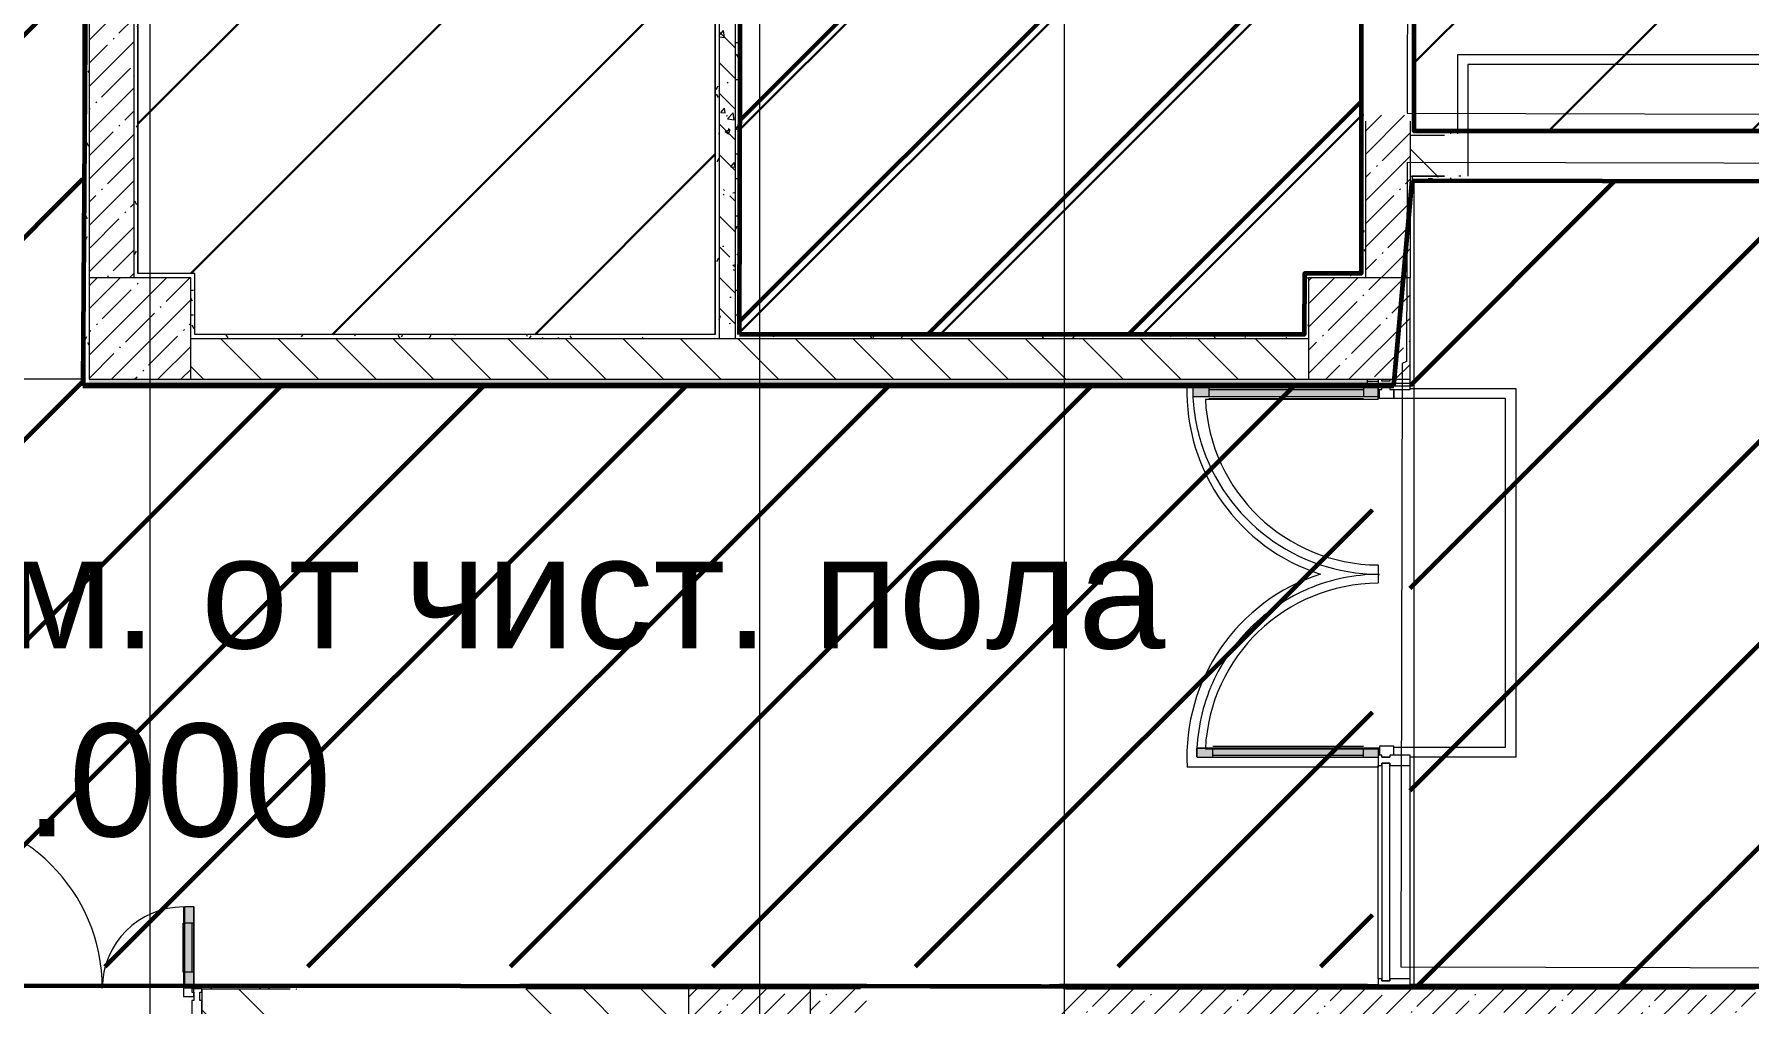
# Model space of a CAD drawing. Header units: millimetres. Extents: x -213911 to 415037, y -3642 to 107391.
# Drawn here: x 13505 to 21941, y 7691 to 12462 of the extents above; entities that cross this region are included whole.
import ezdxf

# ---------------------------------------------------------------- set-up
doc = ezdxf.new("R2010")
doc.units = ezdxf.units.MM
for name, color, linetype, lineweight in [('2)CF1', 5, 'Continuous', 30), ('7.3) Альбес', 5, 'Continuous', 50), ('7.5) Окраска потолка с инж комм.', 140, 'Continuous', 60), ('7.5.1) Окраска опуска черная', 140, 'Continuous', 60), ('7.5.3) Окраска опуска зеленая ММП', 3, 'Continuous', 60), ('A-AREA-BNDY', 7, 'Continuous', 5), ('A-DETL-GENF', 7, 'Continuous', 9), ('A-FLOR', 7, 'Continuous', 9), ('A-GLAZ-CURT', 7, 'Continuous', 9), ('A-GLAZ-CURT-2', 7, 'Continuous', 20), ('A-GLAZ-CWMG', 7, 'Continuous', 9), ('A-GLAZ-CWMG-1', 7, 'Continuous', 20), ('A-WALL', 7, 'Continuous', 5), ('I-WALL', 7, 'Continuous', 5), ('S-COLS', 7, 'Continuous', 9), ('S-COLS-1', 7, 'Continuous', 5), ('Оси', 7, 'Continuous', 9)]:
    doc.layers.add(name, color=color, linetype=linetype, lineweight=lineweight)
for name, color, linetype, lineweight, true_color in [('A-DOOR-1', 7, 'Continuous', 5, 0xc0c0c0), ('A-DOOR-4', 7, 'Continuous', 5, 0xd7dbdf), ('A-WALL-1', 9, 'Continuous', 5, 0x808080), ('A-WALL-FNSH-1', 9, 'Continuous', 5, 0x808080)]:
    doc.layers.add(name, color=color, linetype=linetype, lineweight=lineweight, true_color=true_color)
doc.layers.add('A-FLOR-PATT-1', color=7, linetype='Continuous', lineweight=9, true_color=0xeef6ff, transparency=0.5)
doc.styles.get("Standard").update_dxf_attribs({"font": 'arial.ttf'})
pattern_1 = [(45, (64.7, -136.06), (-114.0493, 114.0493), []), (45, (178.75, -136.06), (-114.0493, 114.0493), [201.612, -40.322, 6.706, -33.617])]
pattern_2 = [(135, (64.7, -136.06), (-141.4214, -141.4214), [])]
pattern_3 = [(0, (64.7, -136.06), (243.84, 60.96), [20.117, -162.763, 20.117, -162.763, -975.36]), (0, (64.7, -136.06), (243.84, 60.96), [-365.76, 20.117, -345.643, 20.117, -162.763, -426.72]), (0, (64.7, -136.06), (243.84, 60.96), [-914.4, 20.117, -101.803, 20.117, -284.683]), (120, (156.14, -105.58), (-174.71291, 180.69163), [20.117, -162.763, 20.117, -162.763, -975.36]), (120, (156.14, -105.58), (-174.71291, 180.69163), [-365.76, 20.117, -345.643, 20.117, -162.763, -426.72]), (120, (156.14, -105.58), (-174.71291, 180.69163), [-914.4, 20.117, -101.803, 20.117, -284.683]), (240, (186.62, 16.34), (-69.12709, -241.65163), [20.117, -162.763, 20.117, -162.763, -975.36]), (240, (186.62, 16.34), (-69.12709, -241.65163), [-365.76, 20.117, -345.643, 20.117, -162.763, -426.72]), (240, (186.62, 16.34), (-69.12709, -241.65163), [-914.4, 20.117, -101.803, 20.117, -284.683])]
pattern_4 = [(45, (20274.96, 10732.44), (-498.404, 498.404), [])]

# ---------------------------------------------------------------- blocks, each defined once
blk = doc.blocks.new('Прямоугольный импост - Импост структурный с накладкой - 160мм Темный-30756008-Объем проектирования 1 этажа')
at = {"layer": 'A-GLAZ-CWMG-1'}
for p, q in [((-50, 0), (-50, 17)), ((-50, 17), (0, 17)), ((-40, 0), (-50, 0)), ((-40, -40), (-40, 0)), ((0, 0), (-10, 0)), ((-10, 0), (-10, -40)), ((0, 17), (0, 0)), ((-50, -140), (-50, -40)), ((-50, -40), (-40, -40)), ((-10, -40), (0, -40)), ((0, -40), (0, -140)), ((0, -140), (-50, -140))]:
    blk.add_line(p, q, dxfattribs=at)
blk = doc.blocks.new('Дверь_Витражная_остекление_ - ДВН_CОШ в витраже-31920700-Объем проектирования 1 этажа')
at = {"layer": 'A-DETL-GENF'}
for p, q in [((-900, 60), (-855.2, 60)), ((-855, 60), (-855, -10)), ((860, 60), (855, 60)), ((855, 60), (855, -10)), ((900, 60), (860, 60)), ((910, 0), (910, 40)), ((-910, -930), (-910, -17)), ((-910, -17), (-910, -930)), ((-865, -10), (-900, -10)), ((-865, -10), (-900, -10)), ((-855, -10), (-900, -10)), ((-865, -17), (-865, -10)), ((-865, -17), (-865, -10)), ((-865, -930), (-865, -17)), ((-865, -930), (-865, -17)), ((855, -10), (900, -10)), ((865, -10), (900, -10)), ((865, -867), (865, -10)), ((865, -10), (865, -867)), ((900, -10), (865, -10)), ((910, -908.5), (910, -17)), ((910, -908.5), (910, -17)), ((-910, -90), (-865, -90)), ((-900, -850), (-900, -90)), ((-856, -850), (-856, -90)), ((856, -830), (856, -90)), ((868.7, -90), (865, -90)), ((910, -90), (868.7, -90)), ((900, -830), (900, -90)), ((868.7, -830), (865, -830)), ((910, -830), (868.7, -830)), ((-910, -850), (-865, -850)), ((865, -910), (865, -867)), ((865, -867), (865, -910)), ((910, -910), (865, -910)), ((865, -910), (910, -910)), ((-910, -930), (-865, -930)), ((-910, -930), (-865, -930))]:
    blk.add_line(p, q, dxfattribs=at)
at = {"layer": 'A-DOOR-1'}
for centre, radius, start, end in [((-910, -10), 920, 359.49856, 0), ((910, -10), 900, 180, 180.51258)]:
    blk.add_arc(centre, radius, start, end, dxfattribs=at)
at = {"layer": 'A-DOOR-4'}
for p, q in [((-910, -930), (-910, -17)), ((910, -908.5), (910, -17))]:
    blk.add_line(p, q, dxfattribs=at)
for centre, radius, start, end in [((-910, -10), 920, 286.98474, 359.49856), ((910, -10), 900, 180.51258, 202.37579), ((910, -10), 900, 202.5, 225), ((910, -10), 900, 225.12507, 247.5), ((910, -10), 900, 247.5845, 270), ((-910, -10), 920, 270, 286.967)]:
    blk.add_arc(centre, radius, start, end, dxfattribs=at)
blk = doc.blocks.new('Прямоугольный импост - Импост структурный с накладкой - 160мм Темный-31915521-Объем проектирования 1 этажа')
at = {"layer": 'A-GLAZ-CWMG-1'}
for p, q in [((-25, 17), (25, 17)), ((-15, 0), (-25, 0)), ((-15, -40), (-15, 0)), ((25, 0), (15, 0)), ((15, 0), (15, -40)), ((25, 17), (25, 0)), ((-25, -40), (-15, -40)), ((15, -40), (25, -40)), ((25, -40), (25, -140)), ((25, -140), (-25, -140))]:
    blk.add_line(p, q, dxfattribs=at)
blk = doc.blocks.new('Системная панель - Стекло - 40мм-31920837-Объем проектирования 1 этажа')
at = {"layer": 'A-GLAZ-CURT-2'}
for p, q in [((535, 40), (-535, 40)), ((-535, 40), (-535, 0)), ((-535, 0), (535, 0)), ((535, 0), (535, 40))]:
    blk.add_line(p, q, dxfattribs=at)
blk = doc.blocks.new('Прямоугольный импост - Импост структурный с накладкой - 160мм Темный-31920697-Объем проектирования 1 этажа')
at = {"layer": 'A-GLAZ-CWMG'}
for p, q in [((20053.3, 7950), (20053.3, 9000)), ((20210.3, 7950), (20210.3, 9000))]:
    blk.add_line(p, q, dxfattribs=at)
blk = doc.blocks.new('Прямоугольный импост - Импост структурный с накладкой - 160мм Темный-30755591-Объем проектирования 1 этажа')
at = {"layer": 'A-GLAZ-CWMG-1'}
for p, q in [((-25, 0), (-25, 17)), ((-25, 17), (25, 17)), ((-15, 0), (-25, 0)), ((-15, -40), (-15, 0)), ((25, 0), (15, 0)), ((15, 0), (15, -40)), ((25, 17), (25, 0)), ((-25, -140), (-25, -40)), ((-25, -40), (-15, -40)), ((15, -40), (25, -40)), ((25, -40), (25, -140)), ((25, -140), (-25, -140))]:
    blk.add_line(p, q, dxfattribs=at)
blk = doc.blocks.new('BSC_Колонна _Прямоугольная - 500х500-V86-Объем проектирования 1 этажа')
at = {"layer": 'S-COLS-1'}
h = blk.add_hatch(dxfattribs=at)
h.set_pattern_fill('FP_103', color=256, style=0, pattern_type=2)
h.set_pattern_definition([(45, (-19960, -11150), (-114.0493, 114.0493), []), (45, (-19845.95, -11150), (-114.0493, 114.0493), [201.613, -40.323, 6.706, -33.617])])
h.paths.add_polyline_path([(-250, -250), (250, -250), (250, 250), (-250, 250), (-250, -50)])
for p, q in [((250, 250), (-250, 250)), ((-250, 250), (-250, -250)), ((250, -250), (250, 250)), ((-250, -250), (250, -250))]:
    blk.add_line(p, q, dxfattribs=at)
blk = doc.blocks.new('BSC_Колонна _Прямоугольная - 500х500-V137-Объем проектирования 1 этажа')
at = {"layer": 'S-COLS-1'}
h = blk.add_hatch(dxfattribs=at)
h.set_pattern_fill('FP_139', color=256, style=0, pattern_type=2)
h.set_pattern_definition([(45, (-13960, -11150), (-114.0493, 114.0493), []), (45, (-13845.95, -11150), (-114.0493, 114.0493), [201.612, -40.322, 6.706, -33.617])])
h.paths.add_polyline_path([(-250, -250), (250, -250), (250, 250), (-250, 247.8), (-250, -206.3)])
for p, q in [((250, 250), (-250, 250)), ((-250, 250), (-250, -250)), ((250, -250), (250, 250)), ((-250, -250), (250, -250))]:
    blk.add_line(p, q, dxfattribs=at)
blk = doc.blocks.new('BSC_Колонна _Прямоугольная - 500х500-V167-Объем проектирования 1 этажа')
at = {"layer": 'S-COLS-1'}
for p, q in [((250, 250), (-250, 250)), ((-250, 250), (-250, -250)), ((250, -250), (250, 250)), ((-250, -250), (250, -250))]:
    blk.add_line(p, q, dxfattribs=at)
blk = doc.blocks.new('BSC_Колонна _Прямоугольная - 600х600-V186-Объем проектирования 1 этажа')
at = {"layer": 'S-COLS-1'}
h = blk.add_hatch(dxfattribs=at)
h.set_pattern_fill('FP_176', color=256, style=0, pattern_type=2)
h.set_pattern_definition([(45, (-16960, -7600), (-114.0493, 114.0493), []), (45, (-16845.95, -7600), (-114.0493, 114.0493), [201.612, -40.322, 6.706, -33.617])])
h.paths.add_polyline_path([(100, -300), (300, -300), (300, 300), (-300, 300), (-300, -300)])
for p, q in [((300, 300), (-300, 300)), ((-300, 300), (-300, -300)), ((300, -300), (300, 300)), ((-300, -300), (300, -300))]:
    blk.add_line(p, q, dxfattribs=at)
blk = doc.blocks.new('Прямоугольный импост - Импост структурный с накладкой - 160мм-31915517-Объем проектирования 1 этажа')
at = {"layer": 'A-GLAZ-CWMG-1'}
for p, q in [((0, 17), (-50, 17)), ((-50, 17), (-50, 0)), ((-50, 0), (-40, 0)), ((-40, 0), (-40, -40)), ((-10, -40), (-10, 0)), ((-10, 0), (0, 0)), ((-40, -40), (-50, -40)), ((-50, -40), (-50, -140)), ((0, -40), (-10, -40)), ((-50, -140), (0, -140))]:
    blk.add_line(p, q, dxfattribs=at)
blk = doc.blocks.new('Прямоугольный импост - Импост структурный с накладкой - 190мм-32633035-Объем проектирования 1 этажа')
at = {"layer": 'A-GLAZ-CWMG-1'}
for p, q in [((-50, 40), (-50, 190)), ((-50, 190), (0, 190)), ((0, 190), (0, 40)), ((-40, 40), (-50, 40)), ((-50, -17), (-50, 0)), ((-50, 0), (-40, 0)), ((-40, 0), (-40, 40)), ((-10, 40), (-10, 0)), ((0, 40), (-10, 40)), ((-10, 0), (0, 0)), ((0, 0), (0, -17)), ((0, -17), (-50, -17))]:
    blk.add_line(p, q, dxfattribs=at)
blk = doc.blocks.new('Дверь_Витражная_остекление_ - ВВ-6 остекление-32633143-Объем проектирования 1 этажа')
at = {"layer": 'A-DETL-GENF'}
for p, q in [((-630, 880), (-585, 880)), ((-630, 880), (-630, 20)), ((-585, 880), (-630, 880)), ((-630, 880), (-630, 20)), ((-585, 880), (-585, 20)), ((-585, 20), (-585, 880)), ((-630, 800), (-585, 800)), ((-620, 800), (-620, 100)), ((-576, 800), (-576, 100)), ((626, 340), (626, 100)), ((680, 420), (635, 420)), ((635, 420), (635, 20)), ((680, 420), (635, 420)), ((635, 420), (635, 20)), ((680, 340), (635, 340)), ((670, 340), (670, 100)), ((680, 420), (680, 20)), ((680, 20), (680, 420)), ((-630, 100), (-585, 100)), ((680, 100), (635, 100)), ((-585, 20), (-630, 20)), ((-630, 20), (-585, 20))]:
    blk.add_line(p, q, dxfattribs=at)
at = {"layer": 'A-DOOR-1'}
for p, q in [((-630, 880), (-630, 20)), ((630, 420), (630, 20)), ((-630, 20), (-680, 20)), ((-680, 20), (-680, -20)), ((-630, -20), (-630, 20)), ((680, 20), (630, 20)), ((630, 20), (630, -20)), ((680, -20), (680, 20)), ((-680, -20), (-630, -20)), ((630, -20), (680, -20))]:
    blk.add_line(p, q, dxfattribs=at)
for centre, radius, start, end in [((-630, 20), 860, 360, 90), ((630, 20), 400, 90, 180)]:
    blk.add_arc(centre, radius, start, end, dxfattribs=at)

msp = doc.modelspace()

# ---------------------------------------------------------------- hatches: boundary and pattern name
at = {"layer": '2)CF1'}
h = msp.add_hatch(dxfattribs=at)
h.set_pattern_fill('ANSI31', color=256, scale=222)
h.paths.add_polyline_path([(13743.7, 15063.9), (6845.7, 15063.9), (6845.7, 14839.9), (7159.7, 14839.9), (7163.2, 14839.9), (7163.2, 14434.9), (6845.7, 14434.9), (6845.7, 12413.9), (6845.1, 11463.9), (6845.7, 11463.9), (6845.7, 10763.9), (13743.7, 10763.9)])
h.paths.add_polyline_path([(3595.7, 11242.9), (1895.7, 11242.9), (1895.7, 10742.9), (610.7, 10742.9), (610.7, 10463.9), (610.7, 8384.9), (1355.7, 8384.9), (1355.7, 7873.3), (1643.2, 7873.3), (1643.2, 8222.2), (3018.5, 8222.2), (3018.5, 7873.3), (20089.8, 7873.3), (20089.8, 8855.2), (20089.8, 10732.4), (13743.7, 10732.4), (13743.7, 10742.9), (13743.7, 10763.9), (6845.7, 10763.9), (6845.7, 10742.9), (3595.7, 10742.9)])
h = msp.add_hatch(dxfattribs=at)
h.set_pattern_fill('ANSI31', color=256, scale=222)
h.paths.add_polyline_path([(16853.7, 14112.9), (16373.7, 14112.9), (16373.7, 14822.9), (16244.7, 14822.9), (14975.7, 14822.9), (14975.7, 14112.9), (14015.7, 14112.9), (14015.7, 11284.9), (14295.7, 11284.9), (14295.7, 10984.9), (16853.7, 10984.9)])
h = msp.add_hatch(dxfattribs=at)
h.set_pattern_fill('ANSI31', color=256, scale=222)
h.paths.add_polyline_path([(19261.8, 14444.1), (18337.3, 14446.3), (18337.3, 14440.3), (16990.8, 14443.4), (16988.7, 13549.4), (16981.7, 13549.5), (16975.7, 10991.5), (19753.7, 10984.9), (19754.4, 11284.9), (20034.4, 11284.3), (20040.5, 13862.3), (19260.5, 13864.1)])
h = msp.add_hatch(dxfattribs=at)
h.set_pattern_fill('ANSI31', color=256, scale=222)
h.paths.add_polyline_path([(20295.7, 14442.9), (22634.7, 14442.9), (22634.7, 11984.9), (20295.7, 11984.9)])
h = msp.add_hatch(dxfattribs=at)
h.set_pattern_fill('ANSI31', color=256, scale=222)
h.set_pattern_definition(pattern_4)
h.paths.add_polyline_path([(20275.9, 10633.5), (20275.9, 7774), (28060.4, 7755.7), (28060.4, 10644), (22654.7, 10742.9), (22655.6, 11754.4), (20296.6, 11733.4)])
at = {"layer": '7.3) Альбес'}
h = msp.add_hatch(dxfattribs=at)
h.set_pattern_fill('ANSI31', color=256, scale=220)
h.paths.add_polyline_path([(16975.7, 10984.9), (16982.7, 14436.9), (19254.7, 14442.9), (19254.7, 13862.9), (20033.7, 13862.9), (20033.7, 11284.9), (19754.7, 11283.9), (19753.7, 10983.9)])
at = {"layer": '7.5) Окраска потолка с инж комм.'}
h = msp.add_hatch(dxfattribs=at)
h.set_pattern_fill('ANSI31', color=256, scale=222)
h.paths.add_polyline_path([(13743.7, 15063.9), (6845.7, 15063.9), (6845.7, 14839.9), (7159.7, 14839.9), (7163.2, 14839.9), (7163.2, 14434.9), (6845.7, 14434.9), (6845.7, 12413.9), (6845.1, 11463.9), (6845.7, 11463.9), (6845.7, 10763.9), (13743.7, 10763.9)])
h.paths.add_polyline_path([(3595.7, 11242.9), (1895.7, 11242.9), (1895.7, 10742.9), (610.7, 10742.9), (610.7, 10463.9), (610.7, 8384.9), (1355.7, 8384.9), (1355.7, 7873.3), (1643.2, 7873.3), (1643.2, 8222.2), (3018.5, 8222.2), (3018.5, 7873.3), (20089.8, 7873.3), (20089.8, 8855.2), (20089.8, 10732.4), (13743.7, 10732.4), (13743.7, 10742.9), (13743.7, 10763.9), (6845.7, 10763.9), (6845.7, 10742.9), (3595.7, 10742.9)])
h = msp.add_hatch(dxfattribs=at)
h.set_pattern_fill('ANSI31', color=256, scale=222)
h.set_pattern_definition(pattern_4)
h.paths.add_polyline_path([(20275.9, 10633.5), (20275.9, 7774), (28060.4, 7755.7), (28060.4, 10644), (22654.7, 10742.9), (22655.6, 11754.4), (20296.6, 11733.4)])
at = {"layer": 'A-FLOR-PATT-1'}
h = msp.add_hatch(color=256, dxfattribs=at)
h.paths.add_polyline_path([(12979.7, 7783.9), (13024.7, 7783.9), (13024.7, 8626.9), (12979.7, 8626.9), (12979.7, 8277.3)])
h.paths.add_polyline_path([(14244.7, 7783.9), (14289.7, 7783.9), (14289.7, 8166.9), (14244.7, 8166.9), (14244.7, 7806.5)])
h.paths.add_polyline_path([(6429.7, 7783.9), (6429.7, 8676.9), (6384.7, 8676.9), (6384.7, 7783.9)])
h.paths.add_polyline_path([(4609.7, 7783.9), (4654.7, 7783.9), (4654.7, 8656.9), (4609.7, 8656.9), (4609.7, 7836)])
h.paths.add_polyline_path([(20125, 8913.9), (20125, 8948.9), (19267.9, 8948.9), (19267.6, 8945.2), (20118, 8945.2), (20118, 8913.9)])
h.paths.add_polyline_path([(20118, 10678.9), (20125, 10678.9), (20125, 10713.9), (20118, 10713.9)])
h = msp.add_hatch(color=256, dxfattribs=at)
h.paths.add_polyline_path([(19278, 8903.9), (20118, 8903.9), (20118, 8945.2), (19267.6, 8945.2), (19267.6, 8948.9), (19225, 8948.9), (19226.4, 8903.9), (19267.6, 8903.9)])
h.paths.add_polyline_path([(19397.1, 10678.9), (20118, 10678.9), (20118, 10723.9), (19205, 10723.9), (19205, 10678.9), (19341, 10678.9)])
h = msp.add_hatch(color=256, dxfattribs=at)
h.paths.add_polyline_path([(4654.7, 7756.9), (4654.7, 7783.9), (4609.7, 7783.9), (4609.7, 7763.9), (4619.7, 7763.9), (4619.7, 7756.9)])
h.paths.add_polyline_path([(14244.7, 7766.9), (14289.7, 7766.9), (14289.7, 7783.9), (14244.7, 7783.9)])
h.paths.add_polyline_path([(12979.7, 7766.9), (13024.7, 7766.9), (13024.7, 7783.9), (12979.7, 7783.9)])
at = {"layer": 'I-WALL'}
h = msp.add_hatch(dxfattribs=at)
h.set_pattern_fill('FP_191', color=256, style=0, pattern_type=2)
h.set_pattern_definition(pattern_3)
h.paths.add_polyline_path([(13755.2, 10743.9), (13774.7, 10743.9), (13774.7, 15063.9), (13754.7, 15063.9), (13754.7, 10743.9)])
h = msp.add_hatch(dxfattribs=at)
h.set_pattern_fill('FP_191', color=256, style=0, pattern_type=2)
h.set_pattern_definition(pattern_3)
h.paths.add_polyline_path([(20274.7, 11983.9), (20294.7, 11983.9), (20294.7, 12063.9), (20282.7, 12063.9), (20282.7, 12033.9), (20274.7, 12033.9)])
h.paths.add_polyline_path([(20294.7, 13163.9), (20294.7, 15083.9), (20274.7, 15083.9), (20274.7, 13193.9), (20282.7, 13193.9), (20282.7, 13163.9)])
h = msp.add_hatch(dxfattribs=at)
h.set_pattern_fill('FP_41', color=256, style=0, pattern_type=2)
h.set_pattern_definition([(135, (64.7, -136.06), (-150.8683, -150.8683), [213.36, -35.56, 7.112, -35.56]), (135, (64.7, 14.71), (-150.8683, -150.8683), []), (50, (64.7, -136.06), (255.0577, -22.3145), [26.67, -293.37]), (355, (64.7, -136.06), (-49.3404, 267.479), [21.336, -234.696]), (100.451, (85.96, -137.92), (205.7195, 245.1636), [22.666, -249.326]), (46.184, (64.7, -64.94), (379.511, -58.86), [40.005, -440.055]), (96.636, (96.33, -69.85), (332.3634, 346.399), [33.999, -373.989]), (351.184, (64.7, -64.94), (332.367, 346.395), [32.004, -352.044]), (21, (100.26, -82.72), (212.2602, -143.1711), [26.67, -293.37]), (326, (100.26, -82.72), (86.5224, 257.8632), [21.336, -234.696]), (71.451, (117.95, -94.65), (298.784, 114.69), [22.666, -249.326]), (37.5, (64.7, -136.06), (4.32385, 118.3775), [6.706, -225.146, 6.706, -231.546, -235.585]), (37.5, (64.7, -136.06), (4.32385, 118.3775), [-470.103, 6.706, -228.879]), (7.5, (64.7, -136.06), (93.5476, 140.2533), [6.706, -129.134, 6.706, -219.812, -89.789]), (7.5, (64.7, -136.06), (93.5476, 140.2533), [-362.356, 6.706, -83.083]), (327.5, (-14.6, -136.06), (189.82734, -8.0202), [6.706, -82.194, 6.706, -270.662, -368.046]), (327.5, (-14.6, -136.06), (189.82734, -8.0202), [-366.268, 6.706, -361.34]), (317.5, (-50.16, -136.06), (207.3811, 35.5976), [6.706, -108.864, 6.706, -177.495, -261.366]), (317.5, (-50.16, -136.06), (207.3811, 35.5976), [-299.771, 6.706, -254.66])])
h.paths.add_polyline_path([(16954.7, 10963.9), (16954.7, 14843.9), (16874.7, 14843.9), (16874.7, 10963.9)])
h = msp.add_hatch(dxfattribs=at)
h.set_pattern_fill('FP_1', color=256, style=0, pattern_type=2)
h.set_pattern_definition(pattern_1)
h.paths.add_polyline_path([(20274.7, 11263.9), (20274.7, 12063.9), (20054.7, 12063.9), (20054.7, 11263.9)])
h.paths.add_polyline_path([(20274.7, 13163.9), (20274.7, 14843.9), (20054.7, 14843.9), (20054.7, 13163.9)])
h = msp.add_hatch(dxfattribs=at)
h.set_pattern_fill('FP_1', color=256, style=0, pattern_type=2)
h.set_pattern_definition(pattern_1)
h.paths.add_polyline_path([(13774.9, 11263.9), (13994.7, 11263.9), (13994.7, 14463.9), (13774.7, 14463.9), (13774.7, 11263.9)])
h = msp.add_hatch(dxfattribs=at)
h.set_pattern_fill('FP_191', color=256, style=0, pattern_type=2)
h.set_pattern_definition(pattern_3)
h.paths.add_polyline_path([(16954.7, 10983.9), (16974.7, 10984.9), (16974.7, 14443.9), (16954.7, 14443.9), (16954.7, 11283.9)])
h = msp.add_hatch(dxfattribs=at)
h.set_pattern_fill('FP_191', color=256, style=0, pattern_type=2)
h.set_pattern_definition(pattern_3)
h.paths.add_polyline_path([(13994.7, 14133.9), (14014.7, 14113.9), (14012.7, 14133.9)])
h.paths.add_polyline_path([(13994.7, 11283.9), (14014.7, 11284), (14013.7, 14113.9), (13994.7, 14133.9), (13994.7, 11463.9)])
h = msp.add_hatch(dxfattribs=at)
h.set_pattern_fill('FP_191', color=256, style=0, pattern_type=2)
h.set_pattern_definition(pattern_3)
h.paths.add_polyline_path([(16874.7, 10983.9), (16874.7, 14113.9), (16854.7, 14112.9), (16854.7, 10984.9)])
h = msp.add_hatch(dxfattribs=at)
h.set_pattern_fill('FP_191', color=256, style=0, pattern_type=2)
h.set_pattern_definition(pattern_3)
h.paths.add_polyline_path([(20054.7, 11263.9), (20053.9, 12033.9), (20046.7, 12036.2), (20046.7, 12063.9), (20034.7, 12063.9), (20034.7, 11263.9)])
h.paths.add_polyline_path([(20046.7, 13163.9), (20046.7, 13193.9), (20054.7, 13193.9), (20054.7, 13863.9), (20034.7, 13862.9), (20034.7, 13163.9)])
h = msp.add_hatch(dxfattribs=at)
h.set_pattern_fill('FP_191', color=256, style=0, pattern_type=2)
h.set_pattern_definition(pattern_3)
h.paths.add_polyline_path([(22435.6, 11963.9), (22634.7, 11963.9), (22634.4, 11983.9), (22374.7, 11983.9), (22374.7, 11971.9), (22404.7, 11971.9), (22404.7, 11963.9)])
h.paths.add_polyline_path([(20372.5, 11963.9), (20444.7, 11963.9), (20444.7, 11971.9), (20474.7, 11971.9), (20474.7, 11983.9), (20294.7, 11983), (20274.7, 11963.9), (20294.7, 11963.9)])
h.paths.add_polyline_path([(20274.7, 11963.9), (20294.7, 11983.9), (20274.7, 11983.9)])
h = msp.add_hatch(dxfattribs=at)
h.set_pattern_fill('FP_23', color=256, style=0, pattern_type=2)
h.set_pattern_definition(pattern_2)
h.paths.add_polyline_path([(22435.6, 11763.9), (22654.7, 11763.9), (22654.7, 11963.9), (22374.7, 11963.9), (22374.7, 11763.9), (22404.7, 11763.9)])
h.paths.add_polyline_path([(20307, 11763.9), (20474.7, 11763.9), (20474.7, 11963.9), (20274.7, 11963.9), (20274.7, 11763.9), (20294.7, 11763.9)])
h = msp.add_hatch(dxfattribs=at)
h.set_pattern_fill('FP_191', color=256, style=0, pattern_type=2)
h.set_pattern_definition(pattern_3)
h.paths.add_polyline_path([(22435.6, 11743.9), (22633.7, 11743.9), (22634.3, 11763.9), (22404.7, 11761.6), (22404.7, 11755.9), (22374.7, 11755.9), (22374.7, 11743.9), (22404.7, 11743.9)])
h.paths.add_polyline_path([(20294.7, 11743.9), (20474.7, 11743.9), (20474.7, 11755.9), (20444.7, 11755.9), (20444.7, 11763.9), (20284.7, 11763.9), (20284.7, 11743.9)])
h = msp.add_hatch(dxfattribs=at)
h.set_pattern_fill('FP_191', color=256, style=0, pattern_type=2)
h.set_pattern_definition(pattern_3)
h.paths.add_polyline_path([(14294.7, 10983.9), (14294.7, 11283.9), (14274.7, 11283.9), (14274.7, 10983.9)])
h = msp.add_hatch(dxfattribs=at)
h.set_pattern_fill('FP_191', color=256, style=0, pattern_type=2)
h.set_pattern_definition(pattern_3)
h.paths.add_polyline_path([(20034.7, 11263.9), (20033.7, 11283.9), (19754.7, 11283.9), (19754.7, 11263.9), (20034.2, 11263.9)])
h = msp.add_hatch(dxfattribs=at)
h.set_pattern_fill('FP_191', color=256, style=0, pattern_type=2)
h.set_pattern_definition(pattern_3)
h.paths.add_polyline_path([(19774.7, 10963.9), (19774.7, 11263.9), (19754.7, 11263.9), (19754.7, 10963.9)])
h = msp.add_hatch(dxfattribs=at)
h.set_pattern_fill('FP_191', color=256, style=0, pattern_type=2)
h.set_pattern_definition(pattern_3)
h.paths.add_polyline_path([(16854.7, 10963.9), (16874.7, 10963.9), (16874.7, 10983.9), (14294.7, 10983), (14274.7, 10963.9), (16374.7, 10963.9)])
h.paths.add_polyline_path([(14274.7, 10963.9), (14294.7, 10983.9), (14274.7, 10983.9)])
h = msp.add_hatch(dxfattribs=at)
h.set_pattern_fill('FP_191', color=256, style=0, pattern_type=2)
h.set_pattern_definition(pattern_3)
h.paths.add_polyline_path([(19754.7, 10963.9), (19753.7, 10983.9), (16954.7, 10981.8), (16954.7, 10963.9), (19341, 10963.9)])
h = msp.add_hatch(dxfattribs=at)
h.set_pattern_fill('FP_23', color=256, style=0, pattern_type=2)
h.set_pattern_definition(pattern_2)
h.paths.add_polyline_path([(19774.7, 10763.9), (19774.7, 10963.9), (14274.7, 10963.9), (14274.7, 10763.9), (19341, 10763.9)])
h = msp.add_hatch(dxfattribs=at)
h.set_pattern_fill('FP_191', color=256, style=0, pattern_type=2)
h.set_pattern_definition(pattern_3)
h.paths.add_polyline_path([(16974.7, 10743.9), (20064.7, 10743.9), (20064.7, 10763.9), (13774.7, 10763.9), (13774.7, 10743.9), (16954.7, 10743.9)])
h = msp.add_hatch(dxfattribs=at)
h.set_pattern_fill('FP_23', color=256, style=0, pattern_type=2)
h.set_pattern_definition(pattern_2)
h.paths.add_polyline_path([(16194.7, 7563.9), (16724.7, 7563.9), (16724.7, 7763.9), (15894.7, 7763.9), (15894.7, 7563.9), (16174.7, 7563.9)])
h.paths.add_polyline_path([(14614.7, 7563.9), (14794.7, 7563.9), (14794.7, 7763.9), (14329.7, 7763.9), (14329.7, 7563.9), (14594.7, 7563.9)])
h.paths.add_polyline_path([(12889.7, 7563.9), (12889.7, 7763.9), (12824.7, 7763.9), (12824.7, 7563.9), (12844.7, 7563.9)])
h = msp.add_hatch(dxfattribs=at)
h.set_pattern_fill('FP_191', color=256, style=0, pattern_type=2)
h.set_pattern_definition(pattern_3)
h.paths.add_polyline_path([(20064.7, 7763.9), (20064.7, 7783.9), (18549.7, 7783.9), (18549.7, 7771.9), (18579.7, 7771.9), (18579.7, 7763.9), (19341, 7763.9)])
h.paths.add_polyline_path([(17344.7, 7763.9), (17569.7, 7763.9), (17569.7, 7771.9), (17599.7, 7771.9), (17599.7, 7783.9), (15919.7, 7783.9), (15920.7, 7771.9), (15924.7, 7771.9), (15924.7, 7763.9), (17324.7, 7763.9)])
h.paths.add_polyline_path([(14699.1, 7763.9), (14764.7, 7763.9), (14764.7, 7771.9), (14794.7, 7771.9), (14794.7, 7783.9), (14374.7, 7783.9), (14374.7, 7763.9), (14614.7, 7763.9)])
h = msp.add_hatch(dxfattribs=at)
h.set_pattern_fill('FP_1', color=256, style=0, pattern_type=2)
h.set_pattern_definition(pattern_1)
h.paths.add_polyline_path([(20554.7, 7543.9), (21974.7, 7543.9), (21974.7, 7763.9), (18549.7, 7763.9), (18549.7, 7543.9), (20372.5, 7543.9)])
h.paths.add_polyline_path([(17569.7, 7543.9), (17599.7, 7543.9), (17599.7, 7763.9), (17324.7, 7763.9), (17324.7, 7543.9), (17344.7, 7543.9)])
h = msp.add_hatch(dxfattribs=at)
h.set_pattern_fill('FP_191', color=256, style=0, pattern_type=2)
h.set_pattern_definition(pattern_3)
h.paths.add_polyline_path([(29474.4, 7763.9), (30274.7, 7763.9), (30274.7, 7783.9), (25074.7, 7783.9), (25074.7, 7763.9), (29274.4, 7763.9)])
h.paths.add_polyline_path([(38554.7, 7763.9), (38604.7, 7763.9), (38604.7, 7783.9), (32774.7, 7783.9), (32774.7, 7763.9), (38534.6, 7763.9)])
h.paths.add_polyline_path([(22435.6, 7763.9), (22574.7, 7763.9), (22574.7, 7783.9), (20284.7, 7783.9), (20284.7, 7763.9), (21974.7, 7763.9)])

# ---------------------------------------------------------------- linework, layer by layer
at = {"layer": '7.3) Альбес'}
msp.add_lwpolyline([(16975.7, 10984.9), (16982.7, 14436.9), (19254.7, 14442.9), (19254.7, 13862.9), (20033.7, 13862.9), (20033.7, 11284.9), (19754.7, 11283.9), (19753.7, 10983.9)], close=True, dxfattribs=at)
at = {"layer": '7.5) Окраска потолка с инж комм.'}
for p, q in [((13774.7, 15063.9), (13743.7, 10732.4)), ((20195, 10732.4), (20284.7, 11742.9)), ((20284.7, 11742.9), (22597.6, 11737.5)), ((13743.7, 10732.4), (20195, 10732.4)), ((20225, 7774.2), (1355.7, 7784.9)), ((28078, 7769.8), (20225, 7774.2))]:
    msp.add_line(p, q, dxfattribs=at)
at = {"layer": '7.5.1) Окраска опуска черная'}
for p, q in [((13774.7, 15063.9), (13743.7, 10732.4)), ((20195, 10732.4), (20284.7, 11742.9)), ((20284.7, 11742.9), (22597.6, 11737.5)), ((13743.7, 10732.4), (20195, 10732.4)), ((20225, 7774.2), (1355.7, 7784.9)), ((28078, 7769.8), (20225, 7774.2))]:
    msp.add_line(p, q, dxfattribs=at)
msp.add_lwpolyline([(20294.7, 14915.9), (21953.7, 14915.9), (21953.7, 14443.9), (22633.7, 14442.9), (22633.7, 11984.9), (20294.7, 11984.9), (20294.7, 14915.9)], dxfattribs=at)
at = {"layer": '7.5.3) Окраска опуска зеленая ММП'}
msp.add_lwpolyline([(16975.7, 10984.9), (16982.7, 14436.9), (19254.7, 14442.9), (19254.7, 13862.9), (20033.7, 13862.9), (20033.7, 11284.9), (19754.7, 11283.9), (19753.7, 10983.9)], close=True, dxfattribs=at)
at = {"layer": 'A-AREA-BNDY', "flags": 128}
msp.add_lwpolyline([(21942.9, 26797), (20284.9, 26800.9), (20284.1, 26428.1), (18804.3, 26431.6), (18803.8, 26224.4), (18141.8, 26226), (18142.3, 26431), (14844.1, 26438.7), (14839.8, 24623.7), (13768.8, 24626.2), (13763.1, 22199.2), (14394.1, 22197.7), (14392.6, 21534.7), (13761.6, 21536.2), (13754.3, 18457.2), (14385.3, 18455.8), (14383.8, 17786.8), (13752.8, 17788.2), (13746.7, 15198.2), (20267.7, 15182.9), (20260.4, 12072.9), (22598.4, 12067.5)], dxfattribs=at)
msp.add_lwpolyline([(28059.5, 7854.6), (28066.4, 10812.6), (22595.5, 10825.5), (22597.8, 11825.5), (20259.8, 11830.9), (20257.5, 10851.9), (20236.5, 10842), (20229.5, 7873)], close=True, dxfattribs=at)
at = {"layer": 'A-FLOR'}
for p, q in [((20294.7, 11983.9), (20294.7, 15083.9)), ((14014.7, 11283.9), (14014.7, 14112.9)), ((16854.7, 14112.9), (16854.7, 10984.9)), ((16974.7, 10984.9), (16974.7, 13542.9)), ((20509.3, 12362.8), (22324.5, 12362.8)), ((20509.3, 11971.9), (20509.3, 12362.8)), ((22274.5, 12312.8), (20559.3, 12312.8)), ((20559.3, 12312.8), (20559.3, 11763.9)), ((20046.7, 12063.9), (20034.7, 12063.9)), ((20034.7, 12063.9), (20034.7, 11283.9)), ((20294.7, 7783.9), (20294.7, 11743.9)), ((20294.7, 11743.9), (20524.7, 11743.9)), ((20524.7, 11762.8), (20514.7, 11762.8)), ((20574.7, 11743.9), (22274.7, 11743.9)), ((14294.7, 11283.9), (14015.7, 11283.9)), ((14294.7, 10983.9), (14294.7, 11283.9)), ((20033.7, 11283.9), (19754.7, 11283.9)), ((19754.7, 11283.9), (19754.7, 10983.9)), ((16854.7, 10983.9), (14295.7, 10983.9)), ((19753.7, 10983.9), (16974.7, 10983.9)), ((13743.7, 10763.9), (6844.7, 10763.9)), ((13754.7, 10743.9), (20118, 10743.9)), ((20064.7, 10755.2), (20118, 10755.2)), ((20118, 10755.2), (20118, 10743.4)), ((20118, 10665.2), (20118, 10732.4)), ((20195, 10669.1), (20195, 10713.9)), ((20275, 10743.9), (20294.7, 10743.9)), ((20275, 10719.1), (20795, 10719.1)), ((20795, 10719.1), (20795, 8903.9)), ((20118, 10665.2), (19267.6, 10665.2)), ((20745, 10669.1), (20195, 10669.1)), ((20745, 8953.9), (20745, 10669.1)), ((20117, 9850.2), (20117, 9760.2)), ((19267.6, 8945.2), (20118, 8945.2)), ((20118, 8945.2), (20118, 8855.2)), ((20195, 8913.9), (20195, 8953.9)), ((20195, 8953.9), (20745, 8953.9)), ((20795, 8903.9), (20275, 8903.9)), ((20118, 8855.2), (19177.9, 8855.2)), ((15804.7, 7783.9), (3057.9, 7783.9)), ((14374.7, 7783.9), (14374.7, 7763.9)), ((14794.7, 7771.9), (14794.7, 7783.9)), ((18459.7, 7783.9), (15844.7, 7783.9)), ((15894.7, 7783.9), (15894.7, 7771.9)), ((17599.7, 7771.9), (17599.7, 7783.9)), ((20118, 7783.9), (18499.7, 7783.9)), ((18549.7, 7783.9), (18549.7, 7771.9)), ((20275, 7783.9), (30274.7, 7783.9))]:
    msp.add_line(p, q, dxfattribs=at)
for centre, radius, start, end in [((20121.6, 10705.2), 945, 178.34937, 252.24721), ((20121.6, 10705.2), 945, 178.34937, 252.24721), ((20121.6, 10705.2), 855, 182.68148, 269.68791), ((20121.6, 10705.2), 855, 182.68148, 269.68791), ((20121.6, 8905.2), 945, 107.75279, 183.03294), ((20121.6, 8905.2), 945, 107.75279, 183.03294), ((20121.6, 8905.2), 855, 90.31209, 177.31852), ((20121.6, 8905.2), 855, 90.31209, 177.31852)]:
    msp.add_arc(centre, radius, start, end, dxfattribs=at)
at = {"layer": 'A-WALL'}
for p, q in [((16854.7, 14113.9), (16854.7, 10983.9)), ((20034.7, 11283.9), (20033.7, 11283.9)), ((14295.7, 10983.9), (14294.7, 10983.9)), ((16974.7, 10983.9), (16974.7, 10984.9)), ((19754.7, 10983.9), (19753.7, 10983.9)), ((14329.7, 7763.9), (14764.7, 7763.9)), ((16724.7, 7763.9), (15924.7, 7763.9))]:
    msp.add_line(p, q, dxfattribs=at)
at = {"layer": 'A-WALL-1'}
for p, q in [((13774.7, 14463.9), (13774.7, 11263.9)), ((13994.7, 14463.9), (13994.7, 11263.9)), ((16954.7, 10963.9), (16954.7, 14463.9)), ((16874.7, 14133.9), (16874.7, 10963.9)), ((20294.7, 12063.9), (20282.7, 12063.9)), ((20054.7, 12033.9), (20054.7, 11263.9)), ((20274.7, 12033.9), (20274.7, 11263.9)), ((20295.7, 11983.9), (20294.7, 11983.9)), ((20474.7, 11971.9), (20474.7, 11983.9)), ((20444.7, 11963.9), (20274.7, 11963.9)), ((20274.7, 11763.9), (20444.7, 11763.9)), ((20444.7, 11763.9), (20284.7, 11763.9)), ((20284.7, 11763.9), (20284.7, 11743.9)), ((20284.7, 11743.9), (20294.7, 11743.9)), ((20474.7, 11743.9), (20474.7, 11755.9)), ((14015.7, 11283.9), (14014.7, 11283.9)), ((14274.7, 10963.9), (19774.7, 10963.9)), ((14274.7, 10763.9), (19774.7, 10763.9)), ((20064.7, 10743.9), (20064.7, 10763.9)), ((14329.7, 7763.9), (14329.7, 7563.9)), ((14374.7, 7783.9), (14374.7, 7763.9)), ((15919.7, 7783.9), (15919.7, 7771.9)), ((17569.7, 7763.9), (17324.7, 7763.9)), ((18579.7, 7763.9), (21974.7, 7763.9)), ((20064.7, 7763.9), (20064.7, 7783.9)), ((20284.7, 7783.9), (20284.7, 7763.9))]:
    msp.add_line(p, q, dxfattribs=at)
at = {"layer": 'A-WALL-FNSH-1'}
for p, q in [((13743.7, 15083.9), (13743.7, 10732.4)), ((13754.7, 10743.4), (13754.7, 15094.9)), ((14015.7, 11284.9), (14015.7, 14112.9)), ((16853.7, 14112.9), (16853.7, 10984.9)), ((16975.7, 10984.9), (16975.7, 13542.9)), ((20033.7, 12063.9), (20033.7, 11284.9)), ((20034.7, 12063.9), (20033.7, 12063.9)), ((20295.7, 12063.9), (20294.7, 12063.9)), ((20295.7, 11984.9), (20295.7, 12063.9)), ((20474.7, 11984.9), (20295.7, 11984.9)), ((20295.7, 11983.9), (20474.7, 11983.9)), ((20474.7, 11983.9), (20474.7, 11984.9)), ((20284.7, 11743.9), (20284.7, 11742.9)), ((20284.7, 11742.9), (20294.7, 11742.9)), ((20295.7, 11742.9), (20474.7, 11742.9)), ((20295.7, 10763.9), (20295.7, 11742.9)), ((20474.7, 11742.9), (20474.7, 11743.9)), ((14295.7, 11284.9), (14015.7, 11284.9)), ((14295.7, 10984.9), (14295.7, 11284.9)), ((20033.7, 11284.9), (19753.7, 11284.9)), ((19753.7, 11284.9), (19753.7, 10984.9)), ((16853.7, 10984.9), (14295.7, 10984.9)), ((19753.7, 10984.9), (16975.7, 10984.9)), ((13743.7, 10732.4), (20284.7, 10732.4)), ((20284.7, 10743.4), (13754.7, 10743.4)), ((20284.7, 10732.4), (20284.7, 10743.4)), ((20294.7, 10763.9), (20295.7, 10763.9)), ((14794.7, 7784.9), (14329.7, 7784.9)), ((14329.7, 7784.9), (14329.7, 7783.9)), ((14794.7, 7783.9), (14794.7, 7784.9)), ((17599.7, 7784.9), (15894.7, 7784.9)), ((15894.7, 7784.9), (15894.7, 7783.9)), ((17599.7, 7783.9), (17599.7, 7784.9)), ((20064.7, 7784.9), (18549.7, 7784.9)), ((18549.7, 7784.9), (18549.7, 7783.9)), ((20064.7, 7783.9), (20064.7, 7784.9)), ((22574.7, 7784.9), (20274.7, 7784.9)), ((20274.7, 7784.9), (20274.7, 7783.9)), ((20274.7, 7783.9), (20275, 7783.9))]:
    msp.add_line(p, q, dxfattribs=at)
at = {"layer": 'Оси'}
for points in [[(14074.7, -2042.3), (14074.7, 2957.7), (14074.7, 22262), (14074.7, 27262)], [(17074.7, -2042.3), (17074.7, 2957.7), (17074.7, 22262), (17074.7, 27262)], [(18574.7, -2042.3), (18574.7, 2957.7), (18574.7, 22262), (18574.7, 27262)]]:
    msp.add_lwpolyline(points, dxfattribs=at)

# ---------------------------------------------------------------- block references
at = {"layer": 'A-DOOR-1'}
msp.add_blockref('Дверь_Витражная_остекление_ - ВВ-6 остекление-32633143-Объем проектирования 1 этажа', (13609.7, 7746.9), dxfattribs=at)
at = {"layer": 'A-DOOR-4', "rotation": 269.9999999999999}
msp.add_blockref('Дверь_Витражная_остекление_ - ДВН_CОШ в витраже-31920700-Объем проектирования 1 этажа', (20135, 9813.9), dxfattribs=at)
at = {"layer": 'A-GLAZ-CURT', "rotation": 269.9999999999999}
msp.add_blockref('Системная панель - Стекло - 40мм-31920837-Объем проектирования 1 этажа', (20135, 8338.9), dxfattribs=at)
at = {"layer": 'A-GLAZ-CWMG', "extrusion": (0, 0, -1)}
for name, p, rotation in [('Прямоугольный импост - Импост структурный с накладкой - 160мм Темный-31915521-Объем проектирования 1 этажа', (-20135, 10738.9), 270.0000000000001), ('Прямоугольный импост - Импост структурный с накладкой - 160мм Темный-30755591-Объем проектирования 1 этажа', (-20135, 8888.9), 270.0000000000001), ('Прямоугольный импост - Импост структурный с накладкой - 190мм-32633035-Объем проектирования 1 этажа', (-14329.7, 7746.9), 180), ('Прямоугольный импост - Импост структурный с накладкой - 160мм Темный-30756008-Объем проектирования 1 этажа', (-20135, 7763.9), 270.0000000000001)]:
    msp.add_blockref(name, p, dxfattribs=dict(at, rotation=rotation))
at = {"layer": 'A-GLAZ-CWMG', "rotation": 89.99999999999993}
msp.add_blockref('Прямоугольный импост - Импост структурный с накладкой - 160мм-31915517-Объем проектирования 1 этажа', (20135, 10763.9), dxfattribs=at)
at = {"layer": 'A-GLAZ-CWMG'}
msp.add_blockref('Прямоугольный импост - Импост структурный с накладкой - 160мм Темный-31920697-Объем проектирования 1 этажа', (64.7, -136.1), dxfattribs=at)
at = {"layer": 'S-COLS'}
for name, p in [('BSC_Колонна _Прямоугольная - 500х500-V137-Объем проектирования 1 этажа', (14024.7, 11013.9)), ('BSC_Колонна _Прямоугольная - 500х500-V86-Объем проектирования 1 этажа', (20024.7, 11013.9)), ('BSC_Колонна _Прямоугольная - 500х500-V167-Объем проектирования 1 этажа', (20024.7, 11013.9)), ('BSC_Колонна _Прямоугольная - 600х600-V186-Объем проектирования 1 этажа', (17024.7, 7463.9))]:
    msp.add_blockref(name, p, dxfattribs=at)

# ---------------------------------------------------------------- texts
at = {"layer": '7.3) Альбес', "linetype": 'ByBlock', "ltscale": 0.5, "insert": (12574.7, 9994.6), "char_height": 555, "attachment_point": 1}
msp.add_mtext_dynamic_manual_height_columns('отм. от чист. пола +3.000', width=7611.763, gutter_width=12.5, heights=[0], dxfattribs=at)

doc.saveas('drawing.dxf')
